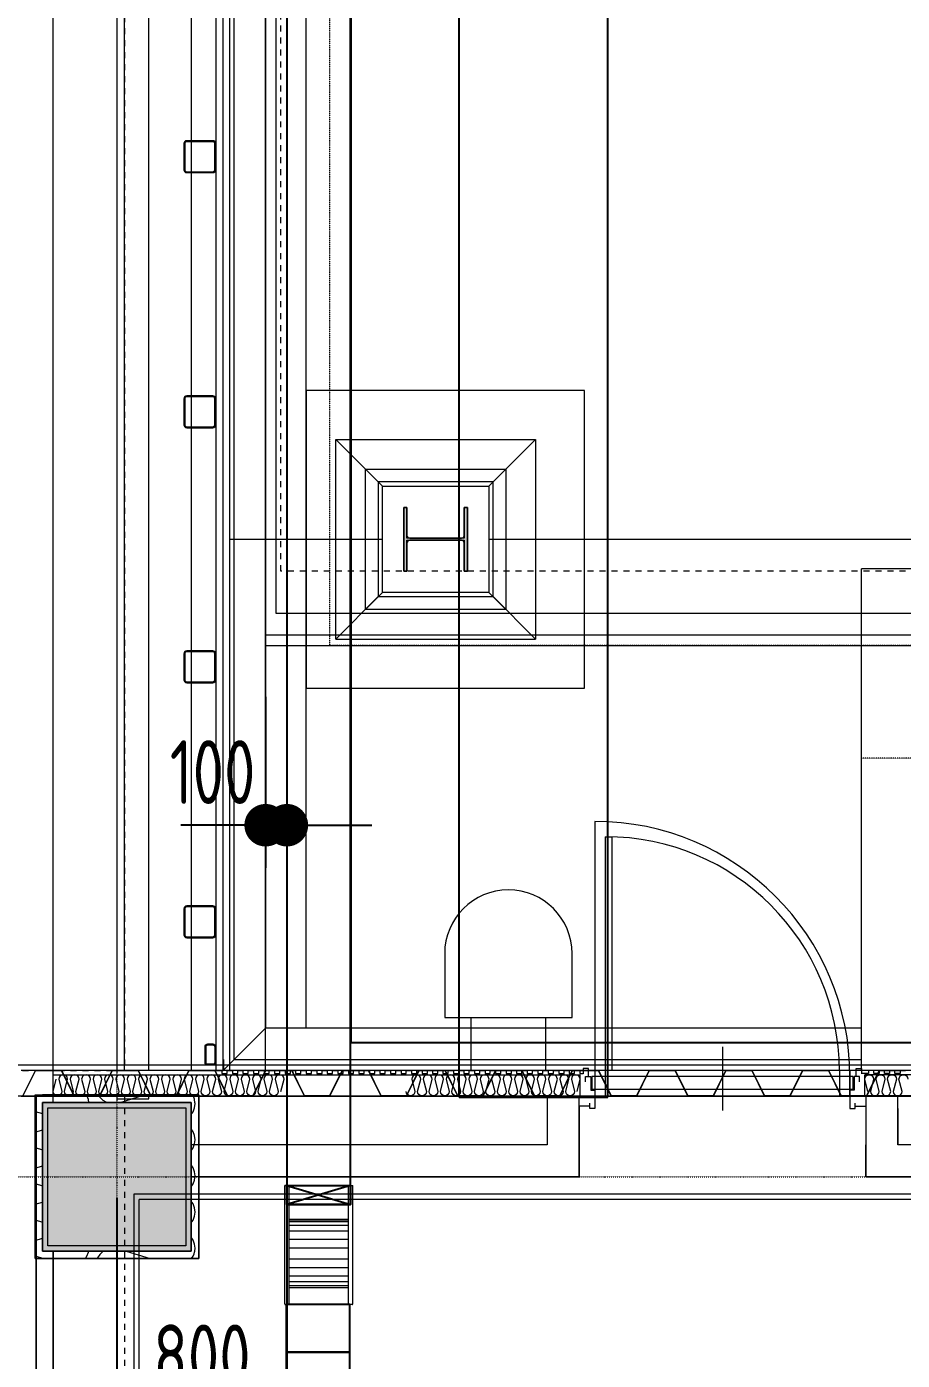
# Model space of a CAD drawing. Extents: x -32000 to 416743, y -254124 to 144214.
# Drawn here: x 243175 to 247297, y 29136 to 35412 of the extents above; entities that cross this region are included whole.
import ezdxf
from ezdxf.enums import TextEntityAlignment as Align

# ---------------------------------------------------------------- set-up
doc = ezdxf.new("R2010")
doc.units = 0
doc.header["$LTSCALE"] = 10
for name, pattern in [('H12PL4$0$JJP_三點線', [0.9, 0.3, -0.15, 0, -0.15, 0, -0.15, 0, -0.15]), ('H12PL4$0$JJP_虛線(退縮線、投影線、地下室範圍、非屬本工程、圖面分區)', [0.45, 0.3, -0.15]), ('H12PL4$0$TAI_虛線', [5.644, 2.822, -2.822]), ('XFM7P40ICA$0$H12PL4$0$DOTK1', [0.01, 0.005, -0.005]), ('XFM7P40ICA$0$H12PL4$0$JJP_三點線', [0.9, 0.3, -0.15, 0, -0.15, 0, -0.15, 0, -0.15]), ('XFM7P40ICA$0$H12PL4$0$JJP_虛線(退縮線、投影線、地下室範圍、非屬本工程、圖面分區)', [0.45, 0.3, -0.15]), ('XFM7P40ICA$0$H12PL4$0$TAI_虛線', [5.644, 2.822, -2.822])]:
    doc.linetypes.add(name, pattern=pattern)
for name, color, linetype in [('H12PL4$0$A-WALL-EX', 252, 'Continuous'), ('H12PL4$0$A-WALL-IN', 252, 'Continuous'), ('H12PL4$0$Door', 252, 'Continuous'), ('H12PL4$0$S-COL', 252, 'Continuous'), ('H12PL4$0$S-GRID', 252, 'Continuous'), ('H12PL4$0$S-SLAB-SHOW', 252, 'Continuous'), ('X-F-L40-E-CT-LV$0$E-CBL-DIM', 250, 'Continuous'), ('X-F-L40-E-CT-LV$0$E-CBL-EQPM', 230, 'Continuous'), ('XFAC-F-IS-OSA-40-南棟$0$E-IT-DIM', 250, 'Continuous'), ('XFAC-F-IS-OSA-40-南棟$0$IC-PNL-TXT', 250, 'Continuous'), ('XFAC-F-IS-OSA-40-南棟$0$XFAC-F-IS-OSA-40-南棟$0$I-OSA-PIPE', 140, 'Continuous'), ('XFF7D30$0$M-SMOK-DUCT', 240, 'Continuous'), ('XFM7P40ICA$0$H12PL4$0$A-ROOF', 252, 'Continuous'), ('XFM7P40ICA$0$H12PL4$0$A-WALL-EX', 252, 'Continuous'), ('XFM7P40ICA$0$H12PL4$0$A-WALL-IN', 252, 'Continuous'), ('XFM7P40ICA$0$H12PL4$0$Hattch', 252, 'Continuous'), ('XFM7P40ICA$0$H12PL4$0$L40_19_GW', 252, 'Continuous'), ('XFM7P40ICA$0$H12PL4$0$L40_19_MEJI', 252, 'Continuous'), ('XFM7P40ICA$0$H12PL4$0$L40_19_SIAGE1', 252, 'Continuous'), ('XFM7P40ICA$0$H12PL4$0$L40_19_SIAGE2', 252, 'Continuous'), ('XFM7P40ICA$0$H12PL4$0$L40_19_SIAGE3', 252, 'Continuous'), ('XFM7P40ICA$0$H12PL4$0$L40_19_STEEL2', 252, 'Continuous'), ('XFM7P40ICA$0$H12PL4$0$L40_19_STEEL3', 252, 'Continuous'), ('XFM7P40ICA$0$H12PL4$0$L40_19_SUGATA2', 252, 'Continuous'), ('XFM7P40ICA$0$H12PL4$0$L40_19_SUGATA3', 252, 'Continuous'), ('XFM7P40ICA$0$H12PL4$0$L40_19_SUGATAD', 252, 'Continuous'), ('XFM7P40ICA$0$H12PL4$0$L40_19_TATEGU1', 252, 'Continuous'), ('XFM7P40ICA$0$H12PL4$0$L40_19_TATEGU3', 252, 'Continuous'), ('XFM7P40ICA$0$H12PL4$0$S-COL', 252, 'Continuous'), ('XFM7P40ICA$0$H12PL4$0$S-GRID', 252, 'Continuous')]:
    doc.layers.add(name, color=color, linetype=linetype)
doc.styles.add('X-F-L40-E-CT-LV$0$aa-txt', font='isocp.shx', dxfattribs={"width": 0.8, "bigfont": 'china.shx'})
doc.styles.add('XFAC-F-IS-OSA-40-南棟$0$aa-txt', font='isocp.shx', dxfattribs={"bigfont": 'chineset.shx'})
doc.dimstyles.new('X-F-L40-E-CT-LV$0$2000-dim', dxfattribs={"dimscale": 2000, "dimtxt": 0.15, "dimasz": 0.1, "dimexe": 0.1, "dimexo": 0.1, "dimgap": 0.05, "dimtad": 1, "dimdec": 0, "dimzin": 0, "dimdsep": 46, "dimtxsty": 'X-F-L40-E-CT-LV$0$aa-txt', "dimblk": 'X-F-L40-E-CT-LV$0$_Dot', "dimcen": 2, "dimclrd": 256, "dimclre": 256, "dimclrt": 3, "dimadec": 0, "dimazin": 0, "dimtfac": 1, "dimtdec": 0, "dimtix": 1, "dimtmove": 2, "dimatfit": 3, "dimfxl": 0.1, "dimtvp": 1, "dimtolj": 1, "dimtzin": 0, "dimarcsym": 0})

# ---------------------------------------------------------------- blocks, each defined once
blk = doc.blocks.new('H12PL4')
at = {"layer": 'H12PL4$0$A-WALL-EX', "lineweight": 0}
for p, q in [((243750, 30500), (243600, 30500)), ((243750, 30500), (243600, 30500)), ((245850, 30500), (245850, 30380)), ((247050, 30500), (247050, 30380)), ((243600, 30380), (243750, 30380)), ((243600, 30380), (243750, 30380))]:
    blk.add_line(p, q, dxfattribs=at)
at = {"layer": 'H12PL4$0$A-WALL-EX', "lineweight": 0, "flags": 128}
for points in [[(244100, 30500), (244100, 91700)], [(244100, 30500), (244100, 91700)], [(244100, 30500), (244100, 91700)], [(244100, 30500), (244100, 91700)], [(244100, 30500), (244100, 90150)], [(243950, 44650), (243950, 30500)], [(243600, 30500), (243300, 30500)], [(245850, 30500), (243750, 30500)], [(243950, 30500), (244100, 30500)], [(258735, 30500), (247050, 30500)], [(243300, 30380), (243600, 30380)], [(243750, 30380), (245850, 30380)], [(247050, 30380), (258735, 30380)]]:
    blk.add_lwpolyline(points, dxfattribs=at)
at = {"layer": 'H12PL4$0$A-WALL-EX', "linetype": 'H12PL4$0$JJP_虛線(退縮線、投影線、地下室範圍、非屬本工程、圖面分區)', "lineweight": 0, "flags": 128}
for points in [[(243750, 30500), (243750, 37400)], [(243600, 35925), (243600, 33075)], [(243600, 32925), (243600, 30500)], [(243219.5, 30380), (243099.5, 30380)], [(243219.5, 26300), (243219.5, 30380)], [(243220, 30380), (243220, 29919.5)], [(263319.5, 30380), (243220, 30380)], [(243600, 30380), (243600, 30367.5)], [(243750, 30367.5), (243750, 30380)], [(243600, 30367.5), (243750, 30367.5)], [(243220, 29919.5), (243220, -2530)], [(243680.5, -2069.5), (243680.5, 29919.5)], [(243680.5, 29919.5), (263319.5, 29919.5)]]:
    blk.add_lwpolyline(points, dxfattribs=at)
at = {"layer": 'H12PL4$0$A-WALL-IN', "lineweight": 0}
for p, q in [((243300, 30500), (243150, 30500)), ((243300, 30500), (243150, 30500)), ((243150, 30380), (243300, 30380)), ((243150, 30380), (243300, 30380))]:
    blk.add_line(p, q, dxfattribs=at)
at = {"layer": 'H12PL4$0$A-WALL-IN', "lineweight": 0, "flags": 128}
for points in [[(243300, 30500), (243300, 44650)], [(243215, 30385), (243250, 30385)], [(243215, 30385), (243215, 29615)], [(243950, 30385), (243250, 30385)], [(243300, 30350), (243300, 30380)], [(243985, 30385), (243950, 30385)], [(243985, 29650), (243985, 30385)], [(245775, 30380), (245625, 30380)], [(245625, 30380), (245625, 30150)], [(245775, 30150), (245775, 30380)], [(247275, 30380), (247125, 30380)], [(247125, 30380), (247125, 30150)], [(247275, 30150), (247275, 30380)], [(245625, 30150), (243985, 30150)], [(243985, 30000), (243985, 30150)], [(245775, 30000), (245775, 30150)], [(247125, 30000), (247125, 30150)], [(252215, 30150), (247275, 30150)], [(243985, 30000), (245775, 30000)], [(247125, 30000), (252215, 30000)], [(243300, 26300), (243300, 29650)], [(243985, 29615), (243985, 29650)], [(243215, 29615), (243250, 29615)], [(243250, 29615), (243985, 29615)]]:
    blk.add_lwpolyline(points, dxfattribs=at)
at = {"layer": 'H12PL4$0$Door', "lineweight": 0}
for p, q in [((245900, 30500), (245900, 31600)), ((245900, 31600), (245930, 31600)), ((245930, 31600), (245930, 30500)), ((245900, 30500), (245850, 30500)), ((245850, 30500), (245850, 30380)), ((245930, 30500), (245900, 30500)), ((245900, 30380), (245900, 30500)), ((247050, 30500), (247000, 30500)), ((247000, 30500), (247000, 30380)), ((247050, 30380), (247050, 30500)), ((245850, 30380), (245900, 30380)), ((247000, 30380), (247050, 30380))]:
    blk.add_line(p, q, dxfattribs=at)
blk.add_arc((245900, 30500), 1100, 0, 90, dxfattribs=at)
at = {"layer": 'H12PL4$0$S-COL', "lineweight": 0, "flags": 128}
for points in [[(244630, 32530), (244630, 33470)], [(244830, 33270), (244630, 33470)], [(244630, 33470), (245570, 33470)], [(245570, 33470), (245370, 33270)], [(245570, 33470), (245570, 32530)], [(244830, 33270), (244830, 32730)], [(245370, 33270), (244830, 33270)], [(245370, 32730), (245370, 33270)], [(244830, 32730), (244630, 32530)], [(244830, 32730), (245370, 32730)], [(245570, 32530), (245370, 32730)], [(244630, 32530), (245570, 32530)]]:
    blk.add_lwpolyline(points, dxfattribs=at)
for points in [[(244950, 33150), (244950, 32850), (244965, 32850), (244965, 32995), (245235, 32995), (245235, 32850), (245250, 32850), (245250, 33150), (245235, 33150), (245235, 33005), (244965, 33005), (244965, 33150)], [(243250, 29650), (243950, 29650), (243950, 30350), (243250, 30350)]]:
    blk.add_lwpolyline(points, close=True, dxfattribs=at)
at = {"layer": 'H12PL4$0$S-GRID', "linetype": 'H12PL4$0$JJP_三點線', "lineweight": 0}
for p, q in [((243600, 128250), (243600, -28000)), ((-29000, 30000), (289600, 30000))]:
    blk.add_line(p, q, dxfattribs=at)
at = {"layer": 'H12PL4$0$S-SLAB-SHOW', "lineweight": 0}
blk.add_line((244300, 30500), (244300, 89560), dxfattribs=at)
at = {"layer": 'H12PL4$0$S-SLAB-SHOW', "lineweight": 0, "flags": 128}
for points in [[(244130, 89560), (244130, 30500)], [(244300, 30500), (244130, 30500)], [(260500, 30500), (244300, 30500)]]:
    blk.add_lwpolyline(points, dxfattribs=at)
at = {"layer": 'H12PL4$0$S-SLAB-SHOW', "linetype": 'H12PL4$0$TAI_虛線', "lineweight": 0, "flags": 128}
for points in [[(244371, 32850), (244371, 87154.5)], [(253350, 32850), (244371, 32850)], [(243219.5, 30380), (263780, 30380)], [(243219.5, -2530.5), (243219.5, 30380)]]:
    blk.add_lwpolyline(points, dxfattribs=at)
blk = doc.blocks.new('X-F-L40-E-CT-LV$0$_Dot')
at = {"color": 0, "linetype": 'ByBlock', "lineweight": -2}
blk.add_line((-0.5, 0), (-1, 0), dxfattribs=at)
at = {"color": 0, "linetype": 'ByBlock', "const_width": 0.5}
blk.add_lwpolyline([(-0.25, 0, 1), (0.25, 0, 1)], format="xyb", close=True, dxfattribs=at)
blk = doc.blocks.new('*D1059')
at = {"layer": 'DEFPOINTS', "color": 0, "transparency": 16777216}
for p in [(244300, 32458.5), (244400, 32458.5), (244400, 31654.3)]:
    blk.add_point(p, dxfattribs=at)
at = {"layer": 'X-F-L40-E-CT-LV$0$E-CBL-DIM', "lineweight": -2, "transparency": 16777216}
for p, q in [((244300, 32258.5), (244300, 31454.3)), ((244400, 32258.5), (244400, 31454.3)), ((244100, 31654.3), (243900, 31654.3)), ((244300, 31654.3), (244400, 31654.3)), ((244600, 31654.3), (244800, 31654.3))]:
    blk.add_line(p, q, dxfattribs=at)
at = {"layer": 'X-F-L40-E-CT-LV$0$E-CBL-DIM', "lineweight": -2, "transparency": 16777216, "xscale": 200, "yscale": 200, "zscale": 200}
blk.add_blockref('X-F-L40-E-CT-LV$0$_Dot', (244300, 31654.3), dxfattribs=at)
at = {"layer": 'X-F-L40-E-CT-LV$0$E-CBL-DIM', "lineweight": -2, "transparency": 16777216, "xscale": 200, "yscale": 200, "zscale": 200, "rotation": 180}
blk.add_blockref('X-F-L40-E-CT-LV$0$_Dot', (244400, 31654.3), dxfattribs=at)
at = {"layer": 'X-F-L40-E-CT-LV$0$E-CBL-DIM', "transparency": 16777216, "insert": (244050.2, 31904.3), "char_height": 300, "attachment_point": 5, "style": 'X-F-L40-E-CT-LV$0$aa-txt'}
blk.add_mtext('\\A1;100', dxfattribs=at)
blk = doc.blocks.new('*U493')
at = {"color": 0, "linetype": 'Continuous', "lineweight": 0, "extrusion": (0, 0, -1)}
for p, q in [((1, 0), (-1, 0)), ((-0.66, 0), (0.66, 0)), ((0.66, 0), (1, 0)), ((1, -16), (1, 0)), ((-29, 0), (-31, 0)), ((-31, -16), (-31, 0)), ((-29, 0), (-1, 0)), ((-29, -16), (-29, 0)), ((-11, 0), (-10.66, 0)), ((-10.66, 0), (-9.34, 0)), ((-9.34, 0), (-9, 0)), ((-1, -16), (-1, 0)), ((-1, 0), (-0.66, 0)), ((-31, -55.66), (-31, -16)), ((-29, -55.66), (-29, -16)), ((-29, -16.95), (-1, -16.95)), ((-29, -18.79), (-1, -18.79)), ((-1, -55.66), (-1, -16)), ((1, -55.66), (1, -16)), ((-29, -21.43), (-1, -21.43)), ((-29, -25.4), (-1, -25.4)), ((-29, -29.43), (-1, -29.43)), ((-29, -34.61), (-1, -34.61)), ((-29, -38.64), (-1, -38.64)), ((-29, -42.61), (-1, -42.61)), ((-29, -45.25), (-1, -45.25)), ((-29, -47.09), (-1, -47.09)), ((-29, -48.04), (-1, -48.04)), ((-30.66, -56), (-29.34, -56)), ((-0.66, -56), (0.66, -56))]:
    blk.add_line(p, q, dxfattribs=at)
blk.add_line((-1, -16), (-29, -16))
for centre, start, end in [((30.66, -55.66), 270, 360), ((29.34, -55.66), 180, 270), ((0.66, -55.66), 270, 360), ((-0.66, -55.66), 180, 270)]:
    blk.add_arc(centre, 0.34, start, end, dxfattribs=at)
blk = doc.blocks.new('*U492')
at = {"linetype": 'ByBlock', "lineweight": -2, "ltscale": 0.8}
for points in [[(300, 300, 0.414214), (-300, -300)], [(300, 0, 0.414214), (0, -300)]]:
    blk.add_lwpolyline(points, format="xyb", dxfattribs=at)
for points in [[(425, 0), (425, 300), (300, 300), (300, 0)], [(0, -425), (-300, -425), (-300, -300), (0, -300)]]:
    blk.add_lwpolyline(points, close=True, dxfattribs=at)
blk = doc.blocks.new('*D498')
at = {"layer": 'DEFPOINTS', "color": 0, "transparency": 16777216}
for p in [(243600, 30100.8), (244400, 30100.8), (243600, 28904.9)]:
    blk.add_point(p, dxfattribs=at)
at = {"layer": 'X-F-L40-E-CT-LV$0$E-CBL-DIM', "lineweight": -2, "transparency": 16777216}
for p, q in [((243600, 29900.8), (243600, 28704.9)), ((244400, 29900.8), (244400, 28704.9)), ((244200, 28904.9), (243800, 28904.9))]:
    blk.add_line(p, q, dxfattribs=at)
at = {"layer": 'X-F-L40-E-CT-LV$0$E-CBL-DIM', "lineweight": -2, "transparency": 16777216, "xscale": 200, "yscale": 200, "zscale": 200, "rotation": 180}
blk.add_blockref('X-F-L40-E-CT-LV$0$_Dot', (243600, 28904.9), dxfattribs=at)
at = {"layer": 'X-F-L40-E-CT-LV$0$E-CBL-DIM', "lineweight": -2, "transparency": 16777216, "xscale": 200, "yscale": 200, "zscale": 200}
blk.add_blockref('X-F-L40-E-CT-LV$0$_Dot', (244400, 28904.9), dxfattribs=at)
at = {"layer": 'X-F-L40-E-CT-LV$0$E-CBL-DIM', "transparency": 16777216, "insert": (244000, 29154.9), "char_height": 300, "attachment_point": 5, "style": 'X-F-L40-E-CT-LV$0$aa-txt'}
blk.add_mtext('\\A1;800', dxfattribs=at)
blk = doc.blocks.new('XFAC-F-IS-OSA-40-南棟$0$A$C6b9e34aa')
at = {"layer": 'XFAC-F-IS-OSA-40-南棟$0$XFAC-F-IS-OSA-40-南棟$0$I-OSA-PIPE'}
for p, q in [((244702.3, 30630.3), (244702.3, 57650)), ((258311.3, 30630.3), (244702.3, 30630.3))]:
    blk.add_line(p, q, dxfattribs=at)
blk = doc.blocks.new('XFAC-F-IS-OSA-40-南棟')
at = {"layer": 'XFAC-F-IS-OSA-40-南棟$0$E-IT-DIM'}
blk.add_blockref('XFAC-F-IS-OSA-40-南棟$0$A$C6b9e34aa', (0, 0), dxfattribs=at)
at = {"layer": 'XFAC-F-IS-OSA-40-南棟$0$IC-PNL-TXT', "style": 'XFAC-F-IS-OSA-40-南棟$0$aa-txt', "width": 0.8}
for tag, p in [('PDP', (401601.6, 10268.5)), ('PLC', (402401.6, 10268.5)), ('PLC', (403201.6, 10268.5)), ('PLC', (404001.6, 10268.5))]:
    blk.add_attdef(tag, text='', height=400, rotation=180, dxfattribs=at).set_placement(p, align=Align.MIDDLE)
at = {"layer": 'XFAC-F-IS-OSA-40-南棟$0$IC-PNL-TXT', "color": 9, "style": 'XFAC-F-IS-OSA-40-南棟$0$aa-txt', "width": 0.8}
blk.add_attdef('PLC', text='', height=400, rotation=180, dxfattribs=at).set_placement((404801.6, 10268.5), align=Align.MIDDLE)
blk = doc.blocks.new('XFM7P40ICA$0$H12PL4')
at = {"layer": 'XFM7P40ICA$0$H12PL4$0$Hattch', "linetype": 'Continuous', "lineweight": 0}
for points in [[(244950, 33150), (244950, 32850), (244965, 32850), (244965, 32995), (245235, 32995), (245235, 32850), (245250, 32850), (245250, 33150), (245235, 33150), (245235, 33005), (244965, 33005), (244965, 33150)], [(243250, 29650), (243950, 29650), (243950, 30350), (243250, 30350)]]:
    blk.add_hatch(color=256, dxfattribs=at).paths.add_polyline_path(points)
at = {"layer": 'XFM7P40ICA$0$H12PL4$0$A-ROOF', "linetype": 'XFM7P40ICA$0$H12PL4$0$TAI_虛線', "lineweight": 0, "flags": 128}
for points in [[(243635, 45000), (243635, 30500)], [(243099.5, 30500), (243635, 30500)], [(243099.5, 30380), (243635, 30380)], [(243635, 30380), (243635, -650)]]:
    blk.add_lwpolyline(points, dxfattribs=at)
at = {"layer": 'XFM7P40ICA$0$H12PL4$0$A-WALL-EX', "lineweight": 0}
for p, q in [((244300, 30500), (244300, 89560)), ((243300, 30500), (243150, 30500)), ((243300, 30500), (243150, 30500)), ((243150, 30380), (243300, 30380)), ((243150, 30380), (243300, 30380))]:
    blk.add_line(p, q, dxfattribs=at)
at = {"layer": 'XFM7P40ICA$0$H12PL4$0$A-WALL-EX', "linetype": 'XFM7P40ICA$0$H12PL4$0$JJP_虛線(退縮線、投影線、地下室範圍、非屬本工程、圖面分區)', "lineweight": 0}
for p, q in [((244300, 32550), (244316.7, 32550)), ((244316.7, 32550), (244350, 32550)), ((244350, 32550), (253450, 32550))]:
    blk.add_line(p, q, dxfattribs=at)
at = {"layer": 'XFM7P40ICA$0$H12PL4$0$A-WALL-EX', "lineweight": 0, "flags": 128}
for points in [[(244065, 90115), (244065, 30500)], [(244100, 30500), (244100, 90115)], [(243300, 30500), (243300, 89650)], [(243600, 89650), (243600, 30500)], [(243635, 30500), (243635, 89650)], [(244130, 89560), (244130, 30500)], [(261965, 30500), (243300, 30500)], [(243600, 30500), (243635, 30500)], [(244065, 30500), (244100, 30500)], [(244300, 30500), (244130, 30500)], [(260500, 30500), (244300, 30500)], [(243300, 30380), (261965, 30380)], [(243300, 30350), (243300, 30380)], [(245775, 30380), (245625, 30380)], [(245625, 30380), (245625, 30150)], [(245775, 30150), (245775, 30380)], [(247275, 30380), (247125, 30380)], [(247125, 30380), (247125, 30150)], [(247275, 30150), (247275, 30380)], [(245625, 30150), (243985, 30150)], [(243985, 30000), (243985, 30150)], [(245775, 30000), (245775, 30150)], [(247125, 30000), (247125, 30150)], [(252215, 30150), (247275, 30150)], [(243985, 30000), (245775, 30000)], [(247125, 30000), (252215, 30000)], [(243300, 26300), (243300, 29650)]]:
    blk.add_lwpolyline(points, dxfattribs=at)
at = {"layer": 'XFM7P40ICA$0$H12PL4$0$A-WALL-EX', "linetype": 'XFM7P40ICA$0$H12PL4$0$JJP_虛線(退縮線、投影線、地下室範圍、非屬本工程、圖面分區)', "lineweight": 0, "flags": 128}
for points in [[(244300, 87350), (244300, 32650)], [(244350, 32650), (244350, 87350)], [(244300, 32550), (244300, 32650)], [(253450, 32650), (244350, 32650)], [(244300, 32500), (244300, 32550)], [(244300, 32500), (253600, 32500)], [(263295, 30525), (243075, 30525)], [(243219.5, 30380), (243099.5, 30380)], [(243219.5, 26300), (243219.5, 30380)], [(243220, 30380), (243220, 29919.5)], [(263319.5, 30380), (243220, 30380)], [(243220, 29919.5), (243220, -2530)], [(243680.5, -2069.5), (243680.5, 29919.5)], [(243680.5, 29919.5), (263319.5, 29919.5)], [(243705, -2027.9), (243705, 29895)], [(243705, 29895), (263295, 29895)]]:
    blk.add_lwpolyline(points, dxfattribs=at)
at = {"layer": 'XFM7P40ICA$0$H12PL4$0$A-WALL-IN', "lineweight": 0, "flags": 128}
for points in [[(243215, 30385), (243250, 30385)], [(243215, 30385), (243215, 29615)], [(243950, 30385), (243250, 30385)], [(243985, 30385), (243950, 30385)], [(243985, 29650), (243985, 30385)], [(243985, 29615), (243985, 29650)], [(243215, 29615), (243250, 29615)], [(243250, 29615), (243985, 29615)]]:
    blk.add_lwpolyline(points, dxfattribs=at)
at = {"layer": 'XFM7P40ICA$0$H12PL4$0$Hattch', "lineweight": 0}
for p, q in [((243156.9, 30381.7), (243216.1, 30500)), ((243400, 30381.7), (243340.9, 30500)), ((243517.9, 30381.7), (243577.1, 30500)), ((243577.1, 30500), (243700.9, 30500)), ((243761, 30381.7), (243701.9, 30500)), ((243879, 30381.7), (243938.1, 30500)), ((243938.1, 30500), (244061.9, 30500)), ((244122.1, 30381.7), (244062.9, 30500)), ((244240, 30381.7), (244299.2, 30500)), ((244299.2, 30500), (244422.9, 30500)), ((244483.1, 30381.7), (244424, 30500)), ((244601, 30381.7), (244660.2, 30500)), ((244660.2, 30500), (244784, 30500)), ((244844.2, 30381.7), (244785, 30500)), ((244962.1, 30381.7), (245021.2, 30500)), ((245021.2, 30500), (245145, 30500)), ((245205.2, 30381.7), (245146, 30500)), ((245323.1, 30381.7), (245382.3, 30500)), ((245382.3, 30500), (245506, 30500)), ((245566.2, 30381.7), (245507.1, 30500)), ((245684.2, 30381.7), (245743.3, 30500)), ((245743.3, 30500), (245867.1, 30500)), ((245927.3, 30381.7), (245868.1, 30500)), ((246045.2, 30381.7), (246104.4, 30500)), ((246104.4, 30500), (246228.1, 30500)), ((246288.3, 30381.7), (246229.2, 30500)), ((246406.2, 30381.7), (246465.4, 30500)), ((246465.4, 30500), (246589.2, 30500)), ((246649.4, 30381.7), (246590.2, 30500)), ((246767.3, 30381.7), (246826.4, 30500)), ((246826.4, 30500), (246950.2, 30500)), ((247010.4, 30381.7), (246951.2, 30500)), ((247128.3, 30381.7), (247187.5, 30500)), ((247187.5, 30500), (247311.2, 30500)), ((243157.9, 30380), (243217.1, 30498.3)), ((243300, 30498.3), (243217.1, 30498.3)), ((243338.8, 30498.3), (243300, 30498.3)), ((243399, 30380), (243339.8, 30498.3)), ((243519, 30380), (243578.1, 30498.3)), ((243699.8, 30498.3), (243578.1, 30498.3)), ((243760, 30380), (243700.9, 30498.3)), ((243880, 30380), (243939.2, 30498.3)), ((244060.9, 30498.3), (243939.2, 30498.3)), ((244121, 30380), (244061.9, 30498.3)), ((244241, 30380), (244300.2, 30498.3)), ((244421.9, 30498.3), (244300.2, 30498.3)), ((244482.1, 30380), (244422.9, 30498.3)), ((244602.1, 30380), (244661.2, 30498.3)), ((244782.9, 30498.3), (244661.2, 30498.3)), ((244843.1, 30380), (244784, 30498.3)), ((244963.1, 30380), (245022.3, 30498.3)), ((245144, 30498.3), (245022.3, 30498.3)), ((245204.2, 30380), (245145, 30498.3)), ((245324.2, 30380), (245383.3, 30498.3)), ((245505, 30498.3), (245383.3, 30498.3)), ((245565.2, 30380), (245506, 30498.3)), ((245685.2, 30380), (245744.4, 30498.3)), ((245866, 30498.3), (245744.4, 30498.3)), ((245926.2, 30380), (245867.1, 30498.3)), ((246046.2, 30380), (246105.4, 30498.3)), ((246227.1, 30498.3), (246105.4, 30498.3)), ((246287.3, 30380), (246228.1, 30498.3)), ((246407.3, 30380), (246466.4, 30498.3)), ((246588.1, 30498.3), (246466.4, 30498.3)), ((246648.3, 30380), (246589.2, 30498.3)), ((246768.3, 30380), (246827.5, 30498.3)), ((246949.2, 30498.3), (246827.5, 30498.3)), ((247009.4, 30380), (246950.2, 30498.3)), ((247129.4, 30380), (247188.5, 30498.3)), ((247310.2, 30498.3), (247188.5, 30498.3)), ((243215, 30380.5), (243218.4, 30381.6)), ((243218.4, 30381.6), (243229.6, 30385)), ((243519, 30380), (243399, 30380)), ((243517.9, 30381.7), (243400, 30381.7)), ((243459, 30382.2), (243457.1, 30385)), ((243465.7, 30363.7), (243459, 30382.2)), ((243512.7, 30385), (243519.9, 30374.2)), ((243519.9, 30374.2), (243534.2, 30360.7)), ((243615.6, 30350), (243729.6, 30385)), ((243880, 30380), (243760, 30380)), ((243879, 30381.7), (243761, 30381.7)), ((243959, 30382.2), (243957.1, 30385)), ((243965.2, 30365.2), (243959, 30382.2)), ((244241, 30380), (244121, 30380)), ((244240, 30381.7), (244122.1, 30381.7)), ((244602.1, 30380), (244482.1, 30380)), ((244601, 30381.7), (244483.1, 30381.7)), ((244963.1, 30380), (244843.1, 30380)), ((244962.1, 30381.7), (244844.2, 30381.7)), ((245324.2, 30380), (245204.2, 30380)), ((245323.1, 30381.7), (245205.2, 30381.7)), ((245685.2, 30380), (245565.2, 30380)), ((245684.2, 30381.7), (245566.2, 30381.7)), ((246046.2, 30380), (245926.2, 30380)), ((246045.2, 30381.7), (245927.3, 30381.7)), ((246407.3, 30380), (246287.3, 30380)), ((246406.2, 30381.7), (246288.3, 30381.7)), ((246768.3, 30380), (246648.3, 30380)), ((246767.3, 30381.7), (246649.4, 30381.7)), ((247129.4, 30380), (247009.4, 30380)), ((247128.3, 30381.7), (247010.4, 30381.7)), ((243467.3, 30350), (243465.7, 30363.7)), ((243534.2, 30360.7), (243551.2, 30351)), ((243551.2, 30351), (243554.6, 30350)), ((243959, 30306.3), (243965.7, 30324.7)), ((243965.7, 30363.7), (243965.2, 30365.2)), ((243967.3, 30350), (243965.7, 30363.7)), ((243965.7, 30324.7), (243968, 30344.2)), ((243968, 30344.2), (243967.3, 30350)), ((243215, 30308), (243250, 30297.2)), ((243950, 30292.7), (243959, 30306.3)), ((243215, 30210.5), (243250, 30221.3)), ((243959, 30212.2), (243950, 30225.8)), ((243965.7, 30193.7), (243959, 30212.2)), ((243968, 30174.2), (243965.7, 30193.7)), ((243215, 30138), (243250, 30127.2)), ((243950, 30122.7), (243959, 30136.3)), ((243959, 30136.3), (243965.7, 30154.7)), ((243965.7, 30154.7), (243968, 30174.2)), ((243215, 30040.5), (243250, 30051.3)), ((243959, 30042.2), (243950, 30055.8)), ((243965.7, 30023.7), (243959, 30042.2)), ((243968, 30004.2), (243965.7, 30023.7)), ((243965.7, 29984.7), (243968, 30004.2)), ((243215, 29968), (243250, 29957.2)), ((243950, 29952.7), (243959, 29966.3)), ((243959, 29966.3), (243965.7, 29984.7)), ((243215, 29870.5), (243250, 29881.3)), ((243959, 29872.2), (243950, 29885.8)), ((243965.7, 29853.7), (243959, 29872.2)), ((243959, 29796.3), (243965.7, 29814.7)), ((243968, 29834.2), (243965.7, 29853.7)), ((243965.7, 29814.7), (243968, 29834.2)), ((243215, 29798), (243250, 29787.2)), ((243950, 29782.7), (243959, 29796.3)), ((243215, 29700.5), (243250, 29711.3)), ((243959, 29702.2), (243950, 29715.8)), ((243965.7, 29683.7), (243959, 29702.2)), ((243968, 29664.2), (243965.7, 29683.7)), ((243215, 29628), (243224.9, 29624.9)), ((243224.9, 29624.9), (243250, 29617.2)), ((243451.5, 29615), (243459, 29626.3)), ((243459, 29626.3), (243465.7, 29644.7)), ((243465.7, 29644.7), (243466.3, 29650)), ((243519.9, 29634.3), (243509, 29617.9)), ((243534.2, 29647.8), (243519.9, 29634.3)), ((243538.1, 29650), (243534.2, 29647.8)), ((243643.2, 29650), (243757.2, 29615)), ((243951.5, 29615), (243959, 29626.3)), ((243959, 29626.3), (243962.9, 29637.1)), ((243962.9, 29637.1), (243965.7, 29644.7)), ((243965.7, 29644.7), (243966.3, 29650)), ((243966.3, 29650), (243968, 29664.2)), ((243250, 29617.2), (243257.2, 29615)), ((243509, 29617.9), (243508, 29615))]:
    blk.add_line(p, q, dxfattribs=at)
at = {"layer": 'XFM7P40ICA$0$H12PL4$0$L40_19_GW', "lineweight": 0, "flags": 128}
for points in [[(244372, 30401.1), (244386.4, 30459.9, 1), (244345.2, 30459.9), (244359.6, 30401.1, -1), (244318.4, 30401.1), (244332.8, 30459.9, 1), (244291.6, 30459.9), (244306, 30401.1, -1), (244264.8, 30401.1), (244279.2, 30459.9, 1), (244238, 30459.9), (244252.4, 30401.1, -1), (244211.2, 30401.1), (244225.6, 30459.9, 1), (244184.4, 30459.9), (244198.8, 30401.1, -1), (244157.6, 30401.1), (244172, 30459.9, 1), (244130.8, 30459.9), (244145.2, 30401.1, -1), (244104, 30401.1), (244118.4, 30459.9, 1), (244077.2, 30459.9), (244091.6, 30401.1, -1), (244050.4, 30401.1), (244064.8, 30459.9, 1), (244023.6, 30459.9), (244038, 30401.1, -1), (243996.8, 30401.1), (244011.2, 30459.9, 1), (243970, 30459.9), (243984.4, 30401.1, -1), (243943.2, 30401.1), (243957.6, 30459.9, 1), (243916.4, 30459.9), (243930.8, 30401.1, -1), (243889.6, 30401.1), (243904, 30459.9, 1), (243862.8, 30459.9), (243877.2, 30401.1, -1), (243836, 30401.1), (243850.4, 30459.9, 1), (243809.2, 30459.9), (243823.6, 30401.1, -1), (243782.4, 30401.1), (243796.8, 30459.9, 1), (243755.6, 30459.9), (243770, 30401.1, -1), (243728.8, 30401.1), (243743.2, 30459.9, 1), (243702, 30459.9), (243716.4, 30401.1, -1), (243675.2, 30401.1), (243689.6, 30459.9, 1), (243648.4, 30459.9), (243662.8, 30401.1, -1), (243621.6, 30401.1), (243636, 30459.9, 1), (243594.8, 30459.9), (243609.2, 30401.1, -1), (243568, 30401.1), (243582.4, 30459.9, 1), (243541.2, 30459.9), (243555.6, 30401.1, -1), (243514.4, 30401.1), (243528.8, 30459.9, 1), (243487.6, 30459.9), (243502, 30401.1, -1), (243460.8, 30401.1), (243475.2, 30459.9, 1), (243434, 30459.9), (243448.4, 30401.1, -1), (243407.2, 30401.1), (243421.6, 30459.9, 1), (243380.4, 30459.9), (243394.8, 30401.1, -1), (243353.6, 30401.1), (243368, 30459.9, 1), (243326.8, 30459.9), (243341.2, 30401.1, -1), (243300, 30401.1), (243314.4, 30459.9)], [(245765.6, 30401.1), (245780, 30459.9, 1), (245738.8, 30459.9), (245753.2, 30401.1, -1), (245712, 30401.1), (245726.4, 30459.9, 1), (245685.2, 30459.9), (245699.6, 30401.1, -1), (245658.4, 30401.1), (245672.8, 30459.9, 1), (245631.6, 30459.9), (245646, 30401.1, -1), (245604.8, 30401.1), (245619.2, 30459.9, 1), (245578, 30459.9), (245592.4, 30401.1, -1), (245551.2, 30401.1), (245565.6, 30459.9, 1), (245524.4, 30459.9), (245538.8, 30401.1, -1), (245497.6, 30401.1), (245512, 30459.9, 1), (245470.8, 30459.9), (245485.2, 30401.1, -1), (245444, 30401.1), (245458.4, 30459.9, 1), (245417.2, 30459.9), (245431.6, 30401.1, -1), (245390.4, 30401.1), (245404.8, 30459.9, 1), (245363.6, 30459.9), (245378, 30401.1, -1), (245336.8, 30401.1), (245351.2, 30459.9, 1), (245310, 30459.9), (245324.4, 30401.1, -1), (245283.2, 30401.1), (245297.6, 30459.9, 1), (245256.4, 30459.9), (245270.8, 30401.1, -1), (245229.6, 30401.1), (245244, 30459.9, 1), (245202.8, 30459.9), (245217.2, 30401.1, -1), (245176, 30401.1), (245190.4, 30459.9, 1), (245149.2, 30459.9), (245163.6, 30401.1, -1), (245122.4, 30401.1), (245136.8, 30459.9, 1), (245095.6, 30459.9), (245110, 30401.1, -1), (245068.8, 30401.1), (245083.2, 30459.9, 1), (245042, 30459.9), (245056.4, 30401.1, -1), (245015.2, 30401.1), (245029.6, 30459.9, 1), (244988.4, 30459.9), (245002.8, 30401.1, -1), (244961.6, 30401.1)], [(247134.4, 30401.1), (247120, 30459.9, -1), (247161.2, 30459.9), (247146.8, 30401.1, 1), (247188, 30401.1), (247173.6, 30459.9, -1), (247214.8, 30459.9), (247200.4, 30401.1, 1), (247241.6, 30401.1), (247227.2, 30459.9, -1), (247268.4, 30459.9), (247254, 30401.1, 1), (247295.2, 30401.1), (247280.8, 30459.9, -1), (247322, 30459.9)]]:
    blk.add_lwpolyline(points, format="xyb", dxfattribs=at)
at = {"layer": 'XFM7P40ICA$0$H12PL4$0$L40_19_MEJI', "lineweight": 0}
for p, q in [((244490, 30700), (244490, 89375)), ((244130, 33000), (244850, 33000)), ((245350, 33000), (252350, 33000))]:
    blk.add_line(p, q, dxfattribs=at)
at = {"layer": 'XFM7P40ICA$0$H12PL4$0$L40_19_MEJI', "lineweight": 0, "flags": 128}
blk.add_lwpolyline([(244490, 32300), (245800, 32300), (245800, 33700), (244490, 33700)], close=True, dxfattribs=at)
at = {"layer": 'XFM7P40ICA$0$H12PL4$0$L40_19_SIAGE1', "lineweight": 0}
for p, q in [((244100, 30525), (244100, 90500)), ((245775, 30332), (245775, 30000)), ((245825, 30332), (245775, 30332)), ((247075, 30332), (247125, 30332)), ((247125, 30332), (247125, 30000)), ((245775, 30000), (243950, 30000)), ((252250, 30000), (247125, 30000)), ((243300, 29650), (243300, 26300))]:
    blk.add_line(p, q, dxfattribs=at)
at = {"layer": 'XFM7P40ICA$0$H12PL4$0$L40_19_SIAGE1', "lineweight": 0, "flags": 128}
blk.add_lwpolyline([(244101.2, 30552), (244101.2, 30501.2), (244152, 30501.2)], dxfattribs=at)
at = {"layer": 'XFM7P40ICA$0$H12PL4$0$L40_19_SIAGE2', "lineweight": 0}
blk.add_line((243300, 26300), (243300, 29650), dxfattribs=at)
at = {"layer": 'XFM7P40ICA$0$H12PL4$0$L40_19_SIAGE2', "lineweight": 0, "flags": 128}
for points in [[(244094, 30500), (244094, 30485.5), (244118.8, 30485.5), (244118.8, 30500), (244143.6, 30500), (244143.6, 30485.5), (244168.4, 30485.5), (244168.4, 30500), (244193.2, 30500), (244193.2, 30485.5), (244218, 30485.5), (244218, 30500), (244242.8, 30500), (244242.8, 30485.5), (244267.6, 30485.5), (244267.6, 30500), (244292.4, 30500), (244292.4, 30485.5), (244317.2, 30485.5), (244317.2, 30500), (244342, 30500), (244342, 30485.5), (244366.8, 30485.5), (244366.8, 30500), (244391.6, 30500), (244391.6, 30485.5), (244416.4, 30485.5), (244416.4, 30500), (244441.2, 30500), (244441.2, 30485.5), (244466, 30485.5), (244466, 30500), (244490.8, 30500), (244490.8, 30485.5), (244515.6, 30485.5), (244515.6, 30500), (244540.4, 30500), (244540.4, 30485.5), (244565.2, 30485.5), (244565.2, 30500), (244590, 30500), (244590, 30485.5), (244614.8, 30485.5), (244614.8, 30500), (244639.6, 30500), (244639.6, 30485.5), (244664.4, 30485.5), (244664.4, 30500), (244689.2, 30500), (244689.2, 30485.5), (244714, 30485.5), (244714, 30500), (244738.8, 30500), (244738.8, 30485.5), (244763.6, 30485.5), (244763.6, 30500), (244788.4, 30500), (244788.4, 30485.5), (244813.2, 30485.5), (244813.2, 30500), (244838, 30500), (244838, 30485.5), (244862.8, 30485.5), (244862.8, 30500), (244887.6, 30500), (244887.6, 30485.5), (244912.4, 30485.5), (244912.4, 30500), (244937.2, 30500), (244937.2, 30485.5), (244962, 30485.5), (244962, 30500), (244986.8, 30500), (244986.8, 30485.5), (245011.6, 30485.5), (245011.6, 30500), (245036.4, 30500), (245036.4, 30485.5), (245061.2, 30485.5), (245061.2, 30500), (245086, 30500), (245086, 30485.5), (245110.8, 30485.5), (245110.8, 30500), (245134, 30500), (245134, 30485.5), (245158.8, 30485.5), (245158.8, 30500), (245183.6, 30500), (245183.6, 30485.5), (245208.4, 30485.5), (245208.4, 30500), (245233.2, 30500), (245233.2, 30485.5), (245258, 30485.5), (245258, 30500), (245282.8, 30500), (245282.8, 30485.5), (245307.6, 30485.5), (245307.6, 30500), (245332.4, 30500), (245332.4, 30485.5), (245357.2, 30485.5), (245357.2, 30500), (245382, 30500), (245382, 30485.5), (245406.8, 30485.5), (245406.8, 30500), (245431.6, 30500), (245431.6, 30485.5), (245456.4, 30485.5), (245456.4, 30500), (245481.2, 30500), (245481.2, 30485.5), (245506, 30485.5), (245506, 30500), (245530.8, 30500), (245530.8, 30485.5), (245555.6, 30485.5), (245555.6, 30500), (245580.4, 30500), (245580.4, 30485.5), (245605.2, 30485.5), (245605.2, 30500), (245630, 30500), (245630, 30485.5), (245654.8, 30485.5), (245654.8, 30500), (245679.6, 30500), (245679.6, 30485.5), (245704.4, 30485.5), (245704.4, 30500), (245729.2, 30500), (245729.2, 30485.5), (245754, 30485.5), (245754, 30500), (245778.8, 30500), (245778.8, 30485.5), (245795, 30485.5)], [(247311.2, 30500), (247286.4, 30500), (247286.4, 30485.5), (247261.6, 30485.5), (247261.6, 30500), (247236.8, 30500), (247236.8, 30485.5), (247212, 30485.5), (247212, 30500), (247187.2, 30500), (247187.2, 30485.5), (247162.4, 30485.5), (247162.4, 30500), (247137.6, 30500), (247137.6, 30485.5), (247105, 30485.5)]]:
    blk.add_lwpolyline(points, dxfattribs=at)
at = {"layer": 'XFM7P40ICA$0$H12PL4$0$L40_19_SIAGE3', "lineweight": 0}
for p, q in [((244065, 75000), (244065, 30525)), ((243300, 30350), (243300, 44575)), ((244100, 30525), (244065, 30525)), ((243300, 30480.5), (245780, 30480.5)), ((245780, 30380.5), (245780, 30480.5)), ((247120, 30380.5), (247120, 30480.5)), ((258665, 30480.5), (247120, 30480.5)), ((243300, 30380.5), (245780, 30380.5)), ((245625, 30380.5), (245625, 30150)), ((258665, 30380.5), (247120, 30380.5)), ((247275, 30322), (247275, 30150)), ((245625, 30150), (243950, 30150)), ((252250, 30150), (247275, 30150))]:
    blk.add_line(p, q, dxfattribs=at)
at = {"layer": 'XFM7P40ICA$0$H12PL4$0$L40_19_SIAGE3', "lineweight": 0, "flags": 128}
blk.add_lwpolyline([(243215, 29615), (243215, 30385), (243985, 30385), (243985, 29615)], close=True, dxfattribs=at)
at = {"layer": 'XFM7P40ICA$0$H12PL4$0$L40_19_STEEL2', "lineweight": 0, "flags": 128}
blk.add_lwpolyline([(245250, 33150), (245250, 32850), (245235, 32850), (245235, 32982, 0.414214), (245222, 32995), (244978, 32995, 0.414214), (244965, 32982), (244965, 32850), (244950, 32850), (244950, 33150), (244965, 33150), (244965, 33018, 0.414214), (244978, 33005), (245222, 33005, 0.414214), (245235, 33018), (245235, 33150)], format="xyb", close=True, dxfattribs=at)
for points in [[(243250, 29650), (243250, 30350), (243950, 30350), (243950, 29650)], [(243275, 29675), (243275, 30325), (243925, 30325), (243925, 29675)]]:
    blk.add_lwpolyline(points, close=True, dxfattribs=at)
at = {"layer": 'XFM7P40ICA$0$H12PL4$0$L40_19_STEEL3', "lineweight": 0, "flags": 128}
for points in [[(243915, 34861.5), (243915, 34738.5, 0.414214), (243928.5, 34725), (244051.5, 34725, 0.414214), (244065, 34738.5), (244065, 34861.5, 0.414214), (244051.5, 34875), (243928.5, 34875, 0.414214)], [(243919.5, 34861.5), (243919.5, 34738.5, 0.414214), (243928.5, 34729.5), (244051.5, 34729.5, 0.414214), (244060.5, 34738.5), (244060.5, 34861.5, 0.414214), (244051.5, 34870.5), (243928.5, 34870.5, 0.414214)], [(243915, 33661.5), (243915, 33538.5, 0.414214), (243928.5, 33525), (244051.5, 33525, 0.414214), (244065, 33538.5), (244065, 33661.5, 0.414214), (244051.5, 33675), (243928.5, 33675, 0.414214)], [(243919.5, 33661.5), (243919.5, 33538.5, 0.414214), (243928.5, 33529.5), (244051.5, 33529.5, 0.414214), (244060.5, 33538.5), (244060.5, 33661.5, 0.414214), (244051.5, 33670.5), (243928.5, 33670.5, 0.414214)], [(243915, 32461.5), (243915, 32338.5, 0.414214), (243928.5, 32325), (244051.5, 32325, 0.414214), (244065, 32338.5), (244065, 32461.5, 0.414214), (244051.5, 32475), (243928.5, 32475, 0.414214)], [(243919.5, 32461.5), (243919.5, 32338.5, 0.414214), (243928.5, 32329.5), (244051.5, 32329.5, 0.414214), (244060.5, 32338.5), (244060.5, 32461.5, 0.414214), (244051.5, 32470.5), (243928.5, 32470.5, 0.414214)], [(243915, 31261.5), (243915, 31138.5, 0.414214), (243928.5, 31125), (244051.5, 31125, 0.414214), (244065, 31138.5), (244065, 31261.5, 0.414214), (244051.5, 31275), (243928.5, 31275, 0.414214)], [(243919.5, 31261.5), (243919.5, 31138.5, 0.414214), (243928.5, 31129.5), (244051.5, 31129.5, 0.414214), (244060.5, 31138.5), (244060.5, 31261.5, 0.414214), (244051.5, 31270.5), (243928.5, 31270.5, 0.414214)], [(244015, 30538.5), (244015, 30611.5, -0.414214), (244028.5, 30625), (244051.5, 30625, -0.414214), (244065, 30611.5), (244065, 30538.5, -0.414214), (244051.5, 30525), (244028.5, 30525, -0.414214)], [(244019.5, 30538.5), (244019.5, 30611.5, -0.414214), (244028.5, 30620.5), (244051.5, 30620.5, -0.414214), (244060.5, 30611.5), (244060.5, 30538.5, -0.414214), (244051.5, 30529.5), (244028.5, 30529.5, -0.414214)]]:
    blk.add_lwpolyline(points, format="xyb", close=True, dxfattribs=at)
at = {"layer": 'XFM7P40ICA$0$H12PL4$0$L40_19_SUGATA2', "lineweight": 0}
for p in [(247105, 30500), (258435, 32860)]:
    blk.add_line(p, (247105, 32860), dxfattribs=at)
at = {"layer": 'XFM7P40ICA$0$H12PL4$0$L40_19_SUGATA3', "lineweight": 0}
for p, q in [((244150, 89660), (244150, 30550)), ((244300, 89660), (244300, 30700)), ((244850, 33250), (244770, 33330)), ((245430, 33330), (245350, 33250)), ((244850, 32750), (244770, 32670)), ((245430, 32670), (245350, 32750)), ((244101.2, 30501.2), (244300, 30700)), ((247105, 30700), (244300, 30700)), ((247105, 30550), (244150, 30550))]:
    blk.add_line(p, q, dxfattribs=at)
at = {"layer": 'XFM7P40ICA$0$H12PL4$0$L40_19_SUGATA3', "lineweight": 0, "flags": 128}
for points in [[(245430, 32670), (244770, 32670), (244770, 33330), (245430, 33330)], [(245350, 32750), (244850, 32750), (244850, 33250), (245350, 33250)]]:
    blk.add_lwpolyline(points, close=True, dxfattribs=at)
blk.add_lwpolyline([(245617.5, 30750), (245742.5, 30750), (245742.5, 31050, 1), (245142.5, 31050), (245142.5, 30750), (245267.5, 30750)], format="xyb", dxfattribs=at)
blk.add_lwpolyline([(245267.5, 30500), (245267.5, 30750), (245617.5, 30750), (245617.5, 30500)], dxfattribs=at)
at = {"layer": 'XFM7P40ICA$0$H12PL4$0$L40_19_SUGATAD', "linetype": 'XFM7P40ICA$0$H12PL4$0$DOTK1', "lineweight": 0}
for p, q in [((244600, 87500), (244600, 32500)), ((253600, 32500), (244600, 32500)), ((258405, 31970), (247105, 31970))]:
    blk.add_line(p, q, dxfattribs=at)
at = {"layer": 'XFM7P40ICA$0$H12PL4$0$L40_19_TATEGU1', "lineweight": 0, "flags": 128}
for points in [[(245820, 30472), (245820, 30510), (245795, 30510), (245795, 30485)], [(247080, 30472), (247080, 30510), (247105, 30510), (247105, 30485)], [(245805, 30447), (245805, 30472), (245830, 30472), (245830, 30407), (245850, 30407), (245850, 30322), (245825, 30322), (245825, 30347)], [(247095, 30447), (247095, 30472), (247070, 30472), (247070, 30407), (247050, 30407), (247050, 30322), (247075, 30322), (247075, 30347)]]:
    blk.add_lwpolyline(points, dxfattribs=at)
at = {"layer": 'XFM7P40ICA$0$H12PL4$0$L40_19_TATEGU3', "lineweight": 0}
for p, q in [((245850, 31672), (245850, 30472)), ((246450, 30612), (246450, 30312))]:
    blk.add_line(p, q, dxfattribs=at)
at = {"layer": 'XFM7P40ICA$0$H12PL4$0$L40_19_TATEGU3', "lineweight": 0, "flags": 128}
blk.add_lwpolyline([(247065, 30472), (245835, 30472), (245835, 30412), (247065, 30412)], close=True, dxfattribs=at)
at = {"layer": 'XFM7P40ICA$0$H12PL4$0$L40_19_TATEGU3', "lineweight": 0}
blk.add_arc((245850, 30472), 1200, 0, 90, dxfattribs=at)
at = {"layer": 'XFM7P40ICA$0$H12PL4$0$S-COL', "lineweight": 0, "flags": 128}
for points in [[(244630, 32530), (244630, 33470)], [(244830, 33270), (244630, 33470)], [(244630, 33470), (245570, 33470)], [(245570, 33470), (245370, 33270)], [(245570, 33470), (245570, 32530)], [(244830, 33270), (244830, 32730)], [(245370, 33270), (244830, 33270)], [(245370, 32730), (245370, 33270)], [(244830, 32730), (244630, 32530)], [(244830, 32730), (245370, 32730)], [(245570, 32530), (245370, 32730)], [(244630, 32530), (245570, 32530)]]:
    blk.add_lwpolyline(points, dxfattribs=at)
for points in [[(244950, 33150), (244950, 32850), (244965, 32850), (244965, 32995), (245235, 32995), (245235, 32850), (245250, 32850), (245250, 33150), (245235, 33150), (245235, 33005), (244965, 33005), (244965, 33150)], [(243250, 29650), (243950, 29650), (243950, 30350), (243250, 30350)]]:
    blk.add_lwpolyline(points, close=True, dxfattribs=at)
at = {"layer": 'XFM7P40ICA$0$H12PL4$0$S-GRID', "linetype": 'XFM7P40ICA$0$H12PL4$0$JJP_三點線', "lineweight": 0}
for p, q in [((243600, 128250), (243600, -28000)), ((-29000, 30000), (289600, 30000))]:
    blk.add_line(p, q, dxfattribs=at)
blk = doc.blocks.new('XFM7P40ICA')
blk.add_blockref('XFM7P40ICA$0$H12PL4', (0, 0))
blk = doc.blocks.new('XFF7D30')
at = {"layer": 'XFF7D30$0$M-SMOK-DUCT', "ltscale": 5}
for p, q in [((245210, 30375), (245210, 40225)), ((245910, 30375), (245910, 40225)), ((245210, 30375), (245910, 30375))]:
    blk.add_line(p, q, dxfattribs=at)
blk = doc.blocks.new('X-F-L40-E-CT-LV')
at = {"layer": 'X-F-L40-E-CT-LV$0$E-CBL-EQPM'}
for p, q in [((244400, 29958.309), (244700, 29870)), ((244700, 29958.309), (244400, 29870))]:
    blk.add_line(p, q, dxfattribs=at)
for points in [[(244400, 66975.5), (244400, 29870), (244700, 29870), (244700, 66975.5)], [(244700, 29958.309), (244700, 29870), (244400, 29870), (244400, 29958.309)], [(244396.649, 29398.309), (244396.648, 29175), (244696.648, 29175), (244696.649, 29398.309)]]:
    blk.add_lwpolyline(points, close=True, dxfattribs=at)
at = {"layer": 'X-F-L40-E-CT-LV$0$E-CBL-EQPM', "xscale": -10, "yscale": 10, "zscale": 10}
blk.add_blockref('*U493', (244400, 29958.309), dxfattribs=at)
at = {"layer": 'X-F-L40-E-CT-LV$0$E-CBL-EQPM', "xscale": -1, "rotation": 180.0000007652327}
blk.add_blockref('*U492', (244696.648, 28750), dxfattribs=at)
at = {"layer": 'X-F-L40-E-CT-LV$0$E-CBL-DIM'}
dim = blk.add_linear_dim(base=(244400, 31654.31), p1=(244300, 32458.547), p2=(244400, 32458.547), dimstyle='X-F-L40-E-CT-LV$0$2000-dim', override={"dimclrt": 256}, dxfattribs=at)
dim.commit()
dim.dimension.update_dxf_attribs({"geometry": '*D1059', "text_midpoint": (244050.209, 31904.31), "dimtype": 160})
dim = blk.add_linear_dim(base=(243600, 28904.932), p1=(244400, 30100.804), p2=(243600, 30100.804), dimstyle='X-F-L40-E-CT-LV$0$2000-dim', override={"dimclrt": 256}, dxfattribs=at)
dim.commit()
dim.dimension.update_dxf_attribs({"geometry": '*D498', "text_midpoint": (244000, 29154.932)})

msp = doc.modelspace()

# ---------------------------------------------------------------- block references
for name in ['H12PL4', 'XFM7P40ICA', 'X-F-L40-E-CT-LV', 'X-F-L40-E-CT-LV', 'XFAC-F-IS-OSA-40-南棟', 'XFF7D30']:
    msp.add_blockref(name, (0, 0))

doc.saveas('drawing.dxf')
